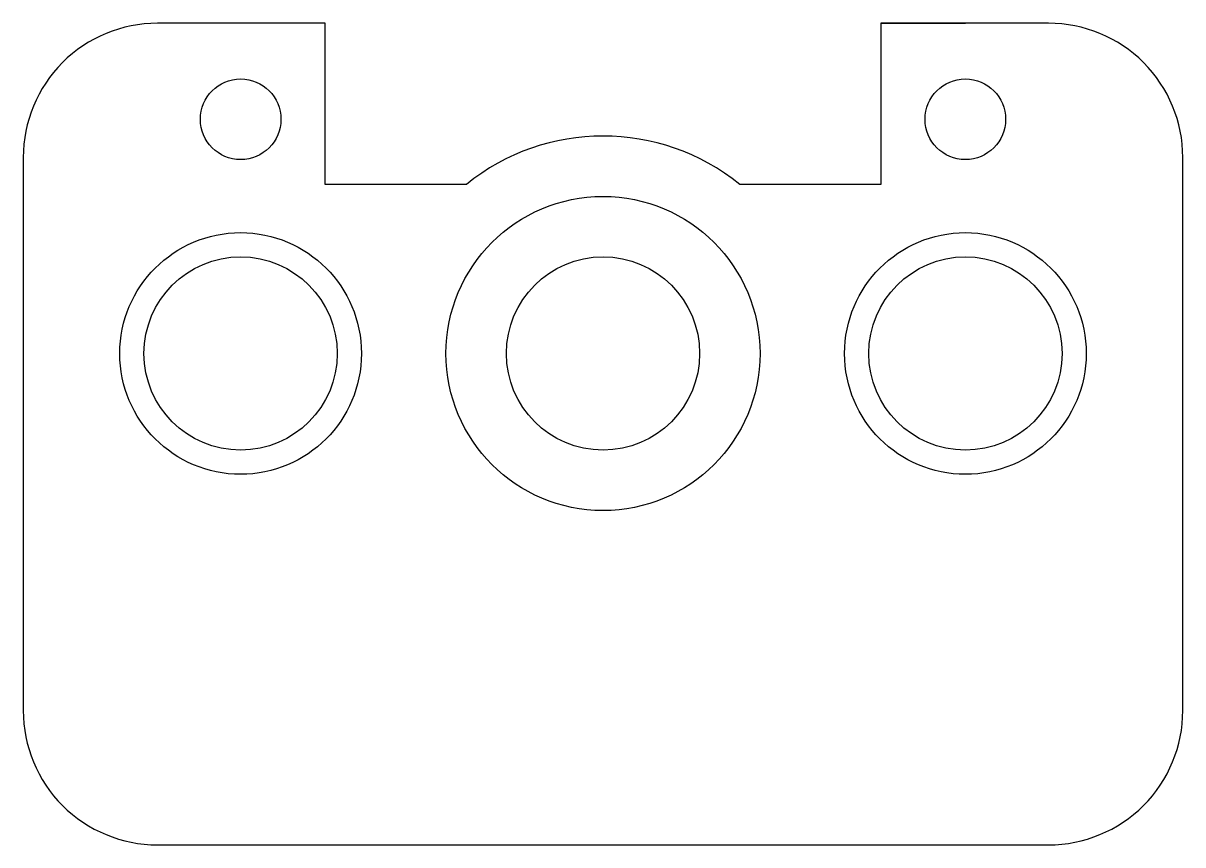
# Model space of a CAD drawing. Header units: millimetres. Extents: x 766 to 896, y 323 to 415.
import ezdxf

# ---------------------------------------------------------------- set-up
doc = ezdxf.new("R2010")
doc.units = ezdxf.units.MM

msp = doc.modelspace()

# ---------------------------------------------------------------- linework, layer by layer
msp.add_lwpolyline([(815.81, 397.17), (800.03, 397.17), (800.03, 415.17), (781.28, 415.17, 0.414214), (766.28, 400.17), (766.28, 338.37, 0.414214), (781.28, 323.37), (880.88, 323.37, 0.414214), (895.88, 338.37), (895.88, 400.17, 0.414214), (880.88, 415.17), (862.13, 415.17), (862.13, 397.17), (846.35, 397.17)], format="xyb")
for points in [[(800.03, 415.17), (790.58, 415.17)], [(862.13, 415.17), (871.58, 415.17)]]:
    msp.add_lwpolyline(points)
for centre, radius in [((790.58, 404.44), 4.5), ((871.58, 404.44), 4.5), ((831.08, 378.27), 17.55), ((790.58, 378.27), 13.5), ((871.58, 378.27), 13.5), ((790.58, 378.27), 10.8), ((831.08, 378.27), 10.8), ((871.58, 378.27), 10.8)]:
    msp.add_circle(centre, radius)
msp.add_arc((831.08, 378.27), 24.3, 51.0576, 128.9424)

doc.saveas('drawing.dxf')
